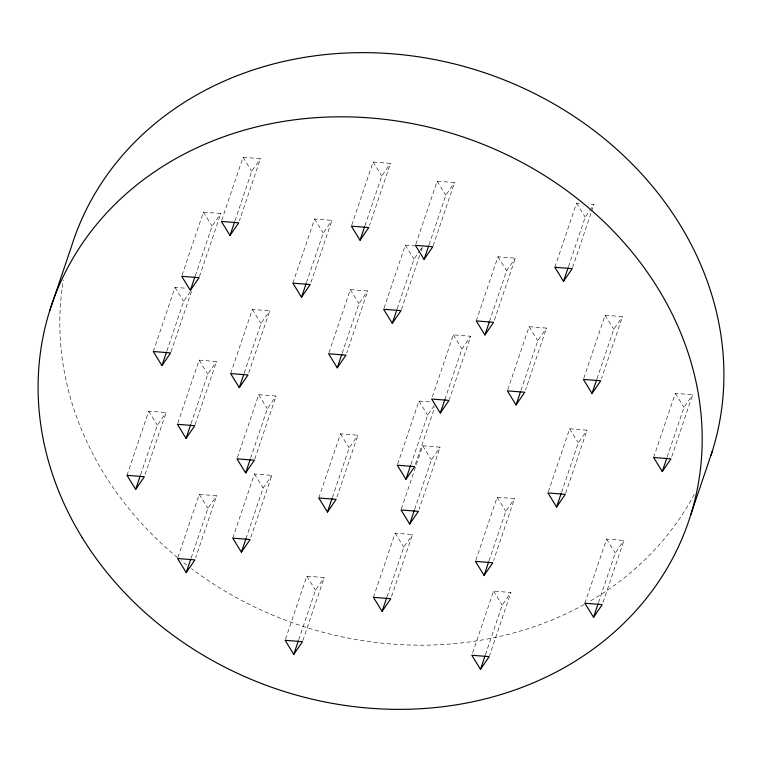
<?xml version="1.0" encoding="UTF-8"?>
<svg xmlns="http://www.w3.org/2000/svg" width="762" height="762" viewBox="0 0 762 762"><rect width="100%" height="100%" fill="white"/><g stroke="black" fill="none" stroke-linecap="round" stroke-linejoin="round"><path stroke-width="0.57" stroke-dasharray="3.81 2.86" d="M153.295 351.52L175.012 287.36L186.595 288.284M182.089 275.168L203.425 212.131L220.799 213.522L199.463 276.558M166.897 350.949L183.661 301.419L191.71 289.722M126.997 475.336L148.714 411.175L166.087 412.566L144.751 475.602M195.31 275.73L212.074 226.2L220.799 213.522M171.04 351.787L191.624 290.998M221.742 220.304L243.078 157.267L260.452 158.658L239.497 220.57M140.599 474.764L157.363 425.234L166.087 412.566M234.963 220.856L251.727 171.336L260.452 158.658M177.784 423.167L199.12 360.131L216.494 361.521L194.777 425.682M191.005 423.72L207.769 374.19L216.494 361.521M230.638 373.57L252.355 309.41L269.729 310.801L248.012 374.961M177.946 557.384L199.282 494.348L216.656 495.738L195.701 557.651M244.24 372.999L261.004 323.469L269.729 310.801M191.167 557.936L207.931 508.416L216.656 495.738M292.865 283.15L314.582 218.989L331.956 220.38L310.229 284.54M237.363 457.705L258.699 394.668L276.073 396.059L254.356 460.219M306.467 282.588L323.231 233.058L331.956 220.38M250.584 458.257L267.357 408.727L276.073 396.059M232.743 538.143L254.46 473.983L271.834 475.374L250.498 538.41M351.777 225.038L373.113 162.001L390.477 163.392L369.522 225.304M245.964 538.705L263.109 488.051L271.834 475.374M364.998 225.6L381.762 176.07L390.477 163.392M328.984 352.635L350.32 289.598L367.694 290.989L346.739 352.901M342.205 353.187L358.969 303.657L367.694 290.989M318.802 497.986L340.519 433.826L357.892 435.216L336.166 499.377M384 308.134L405.336 245.097L414.604 245.84M415.823 244.221L437.159 181.185L454.533 182.575L432.816 246.736M332.403 497.424L349.167 447.894L357.892 435.216M397.221 308.696L413.985 259.166L419.348 251.365M285.502 639.185L306.838 576.148L324.212 577.539L302.876 640.575M401.374 309.524L419.662 255.499M421.186 250.993L422.71 246.488L420.024 250.393M429.044 244.783L445.808 195.253L454.533 182.575M298.723 639.737L315.487 590.207L324.212 577.539M397.659 464.087L418.995 401.05L431.74 402.069M432.397 396.764L453.352 334.851L470.726 336.242L449.389 399.278M410.88 464.649L427.644 415.119L434.359 405.365M415.414 464.353L434.845 406.946M401.403 508.826L422.739 445.789L440.103 447.18L419.148 509.092M373.428 597.322L395.145 533.162L412.518 534.553L390.801 598.713M444.856 399.574L462.001 348.92L470.726 336.242M476.26 320.916L497.977 256.756L515.35 258.147L493.633 322.307M414.623 509.387L431.387 459.857L440.103 447.18M387.029 596.751L403.793 547.221L412.518 534.553M489.48 321.469L506.625 270.815L515.35 258.147M507.778 389.734L529.114 326.698L546.487 328.089L525.532 390.001M554.85 267.272L576.567 203.111L581.196 203.473M520.998 390.287L537.762 340.766L546.487 328.089M568.452 266.7L585.216 217.17L593.941 204.502L588.15 204.035M572.605 267.538L591.274 212.379M591.655 211.255L593.941 204.502M475.821 560.251L497.157 497.215L514.531 498.605L493.576 560.508M489.042 560.803L505.816 511.273L514.531 498.605M472.583 653.005L493.538 591.093L510.902 592.484L489.566 655.52M485.423 654.682L502.187 605.152L510.902 592.484M583.768 378.266L605.104 315.23L622.478 316.621L601.523 378.533M548.316 491.833L569.652 428.787L587.026 430.187L565.68 493.224M596.989 378.828L613.753 329.298L622.478 316.621M561.537 492.385L578.301 442.855L587.026 430.187M584.873 603.218L606.59 539.058L623.964 540.448L602.247 604.609M598.475 602.647L615.239 553.126L623.964 540.448M653.615 457.476L675.332 393.316L692.706 394.706L670.989 458.867M667.217 456.905L683.981 407.384L692.706 394.706M576.567 203.111L585.216 217.17M675.332 393.316L683.981 407.384M605.104 315.23L613.753 329.298M497.977 256.756L506.625 270.815M529.114 326.698L537.762 340.766M437.159 181.185L445.808 195.253M569.652 428.787L578.301 442.855M606.59 539.058L615.239 553.126M373.113 162.001L381.762 176.07M405.336 245.097L413.985 259.166M453.352 334.851L462.001 348.92M497.157 497.215L505.816 511.273M314.582 218.989L323.231 233.058M418.995 401.05L427.644 415.119M350.32 289.598L358.969 303.657M422.739 445.789L431.387 459.857M243.078 157.267L251.727 171.336M493.538 591.093L502.187 605.152M340.519 433.826L349.167 447.894M203.425 212.131L212.074 226.2M395.145 533.162L403.793 547.221M252.355 309.41L261.004 323.469M258.699 394.668L267.357 408.727M175.012 287.36L183.661 301.419M199.12 360.131L207.769 374.19M254.46 473.983L263.109 488.051M306.838 576.148L315.487 590.207M148.714 411.175L157.363 425.234M199.282 494.348L207.931 508.416M694.296 494.309A336.394 291.322 18.7 0 1 588.216 602.228M584.044 604.571A336.394 291.322 18.7 0 1 191.472 568.643M186.728 565.023A336.394 291.322 18.7 0 1 181.127 560.584M177.451 557.574A336.394 291.322 18.7 0 1 63.417 279.959"/><path stroke-width="1.14" d="M49.616 311.029L71.342 246.869A336.394 291.322 18.7 0 1 481.127 71.599A336.394 291.322 18.7 0 1 710.956 455.39M161.944 365.589L170.659 352.911L153.295 351.52L161.944 365.589L166.516 352.073M190.357 290.36L199.082 277.692L181.708 276.301L190.357 290.36L194.929 276.854M135.646 489.404L144.37 476.726L126.997 475.336L135.646 489.404L140.218 475.888M230.01 235.496L238.735 222.818L221.361 221.428L230.01 235.496L234.582 221.99M186.052 438.36L194.777 425.682L177.403 424.291L186.052 438.36L190.624 424.853M239.287 387.639L248.012 374.961L230.638 373.57L239.287 387.639L243.859 374.123M186.214 572.576L194.939 559.899L177.565 558.508L186.214 572.576L190.786 559.07M301.514 297.218L310.229 284.54L292.865 283.15L301.514 297.218L306.086 283.712M245.631 472.897L254.356 460.219L236.982 458.829L245.631 472.897L250.203 459.391M241.392 552.212L250.117 539.534L232.743 538.143L241.392 552.212L245.964 538.705M360.045 240.23L368.76 227.552L351.396 226.162L360.045 240.23L364.617 226.724M337.252 367.827L345.977 355.149L328.603 353.758L337.252 367.827L341.824 354.311M327.45 512.054L336.166 499.377L318.802 497.986L327.45 512.054L332.022 498.548M392.268 323.326L400.993 310.658L383.619 309.267L392.268 323.326L396.84 309.82M424.091 259.413L432.816 246.736L415.442 245.345L424.091 259.413L428.663 245.907M293.77 654.377L302.495 641.699L285.121 640.309L293.77 654.377L298.342 640.861M405.927 479.279L414.652 466.601L397.278 465.211L405.927 479.279L410.499 465.772M440.284 413.08L449.008 400.402L431.635 399.012L440.284 413.08L444.856 399.574M409.67 524.018L418.386 511.35L401.022 509.959L409.67 524.018L414.242 510.511M382.076 611.391L390.801 598.713L373.428 597.322L382.076 611.391L386.648 597.875M484.908 334.985L493.633 322.307L476.26 320.916L484.908 334.985L489.48 321.469M516.045 404.927L524.77 392.249L507.397 390.858L516.045 404.927L520.617 391.42M563.499 281.33L572.224 268.662L554.85 267.272L563.499 281.33L568.071 267.824M484.089 575.434L492.814 562.766L475.44 561.375L484.089 575.434L488.661 561.927M480.47 669.322L489.185 656.644L471.821 655.253L480.47 669.322L485.042 655.815M592.036 393.459L600.761 380.79L583.387 379.39L592.036 393.459L596.608 379.952M556.584 507.016L565.299 494.348L547.935 492.957L556.584 507.016L561.156 493.509M593.522 617.287L602.247 604.609L584.873 603.218L593.522 617.287L598.094 603.78M662.264 471.545L670.989 458.867L653.615 457.476L662.264 471.545L666.836 458.038M690.658 515.131L712.384 450.971M82.182 537.601A336.394 291.322 18.7 0 0 657.301 583.644A336.394 291.322 18.7 0 0 370.942 118.005A336.394 291.322 18.7 0 0 82.182 537.601"/></g></svg>
